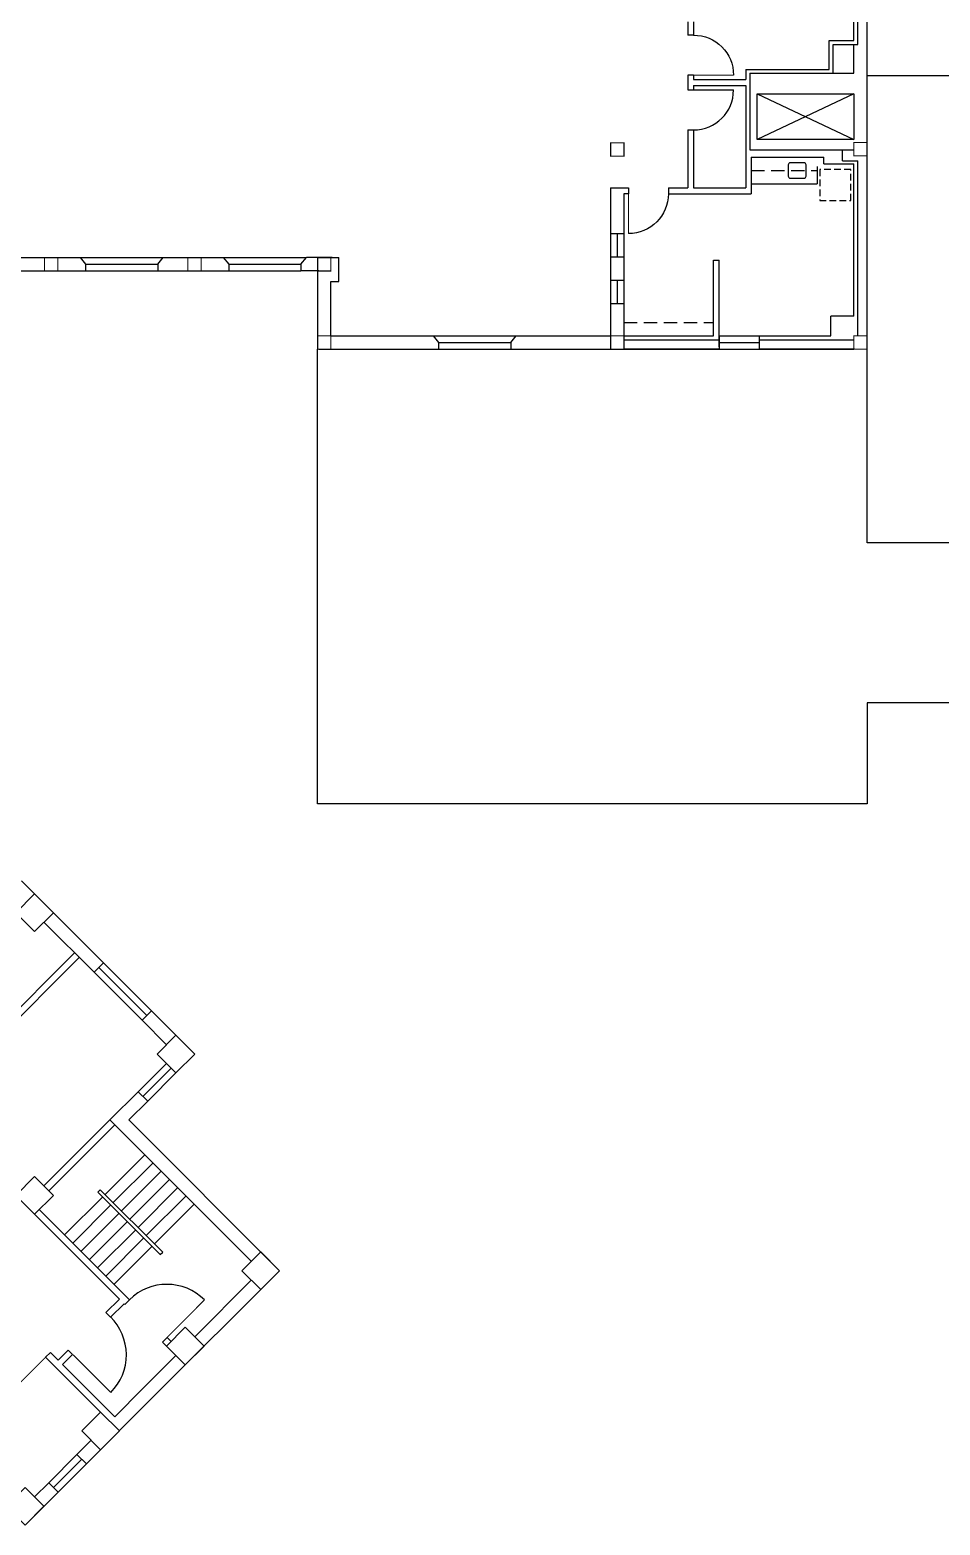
# Model space of a CAD drawing. Header units: inches. Extents: x -3235 to 3296, y 161 to 2924.
# Drawn here: x -724 to 96, y 188 to 1535 of the extents above; entities that cross this region are included whole.
import ezdxf

# ---------------------------------------------------------------- set-up
doc = ezdxf.new("R2010")
doc.units = ezdxf.units.IN
doc.header["$LTSCALE"] = 96
doc.header["$MEASUREMENT"] = 0
doc.linetypes.add('DASHED8', pattern=[0.09375, 0.0625, -0.03125])
doc.linetypes.add('HIDDEN2', pattern=[0.1875, 0.125, -0.0625])
doc.layers.get('0').update_dxf_attribs({"linetype": 'CONTINUOUS'})
for name, color, linetype in [('A-COLS', 5, 'CONTINUOUS'), ('A-DOOR', 2, 'CONTINUOUS'), ('A-EQPM', 1, 'DASHED8'), ('A-FLOR-CASE', 3, 'CONTINUOUS'), ('A-FLOR-CASE-UPPR', 3, 'HIDDEN2'), ('A-FLOR-PFIX', 2, 'CONTINUOUS'), ('A-FLOR-STRS', 2, 'CONTINUOUS'), ('A-GLAZ', 2, 'CONTINUOUS'), ('A-GLAZ-SILL', 1, 'CONTINUOUS'), ('A-ROOF-LEVL-FINE', 1, 'CONTINUOUS'), ('A-WALL-FULL', 6, 'CONTINUOUS')]:
    doc.layers.add(name, color=color, linetype=linetype)

# ---------------------------------------------------------------- blocks, each defined once
blk = doc.blocks.new('DOOR-N-3-0')
at = {"const_width": 1}
blk.add_lwpolyline([(0, 0), (0, -36)], dxfattribs=at)
blk.add_arc((0, 0), 36, 180, 270)

msp = doc.modelspace()

# ---------------------------------------------------------------- linework, layer by layer
at = {"layer": 'A-COLS', "const_width": 1}
for points in [[(-188.5, 1420.9), (-188.5, 1432.9), (-200.5, 1432.9), (-200.5, 1420.9)], [(30.5, 1421.1), (30.5, 1433.1), (18.5, 1433.1), (18.5, 1421.1)], [(-698.5, 1317.5), (-698.5, 1329.5), (-710.5, 1329.5), (-710.5, 1317.5)], [(-569.5, 1317.5), (-569.5, 1329.5), (-581.5, 1329.5), (-581.5, 1317.5)], [(-452.5, 1317.5), (-452.5, 1329.5), (-464.5, 1329.5), (-464.5, 1317.5)], [(-452.5, 1247), (-452.5, 1259), (-464.5, 1259), (-464.5, 1247)], [(-188.5, 1247), (-188.5, 1259), (-200.5, 1259), (-200.5, 1247)], [(30.5, 1247), (30.5, 1259), (18.5, 1259), (18.5, 1247)]]:
    msp.add_lwpolyline(points, close=True, dxfattribs=at)
at = {"layer": 'A-COLS'}
for points in [[(-736.4, 739.4), (-719.5, 722.5), (-702.5, 739.4), (-719.5, 756.4)], [(-609.1, 612.1), (-592.2, 595.2), (-575.2, 612.1), (-592.2, 629.1)], [(-736.4, 484.9), (-719.5, 467.9), (-702.5, 484.9), (-719.5, 501.8)], [(-532.8, 417), (-515.8, 400), (-498.8, 417), (-515.8, 434)], [(-600.7, 349.1), (-583.7, 332.1), (-566.7, 349.1), (-583.7, 366.1)], [(-660.1, 289.7), (-643.1, 272.7), (-660.1, 255.8), (-677, 272.7)], [(-727.9, 221.8), (-711, 204.9), (-727.9, 187.9), (-744.9, 204.9)]]:
    msp.add_lwpolyline(points, close=True, dxfattribs=at)
at = {"layer": 'A-DOOR', "const_width": 1}
for points in [[(-600.3, 356.7), (-566.4, 390.7)], [(-709.2, 339.4), (-743.2, 305.4)], [(-684.8, 341.3), (-650.9, 307.4)]]:
    msp.add_lwpolyline(points, dxfattribs=at)
at = {"layer": 'A-DOOR'}
for centre, start, end in [((-600.3, 356.7), 45, 134.5677), ((-684.8, 341.3), 315, 45.4323)]:
    msp.add_arc(centre, 48, start, end, dxfattribs=at)
at = {"layer": 'A-EQPM'}
msp.add_lwpolyline([(-12.2, 1380.9), (15.8, 1380.9), (15.8, 1408.9), (-12.2, 1408.9)], close=True, dxfattribs=at)
at = {"layer": 'A-FLOR-CASE'}
for p in [(-14.5, 1411.6), (-74, 1396)]:
    msp.add_line(p, (-14.5, 1396), dxfattribs=at)
at = {"layer": 'A-FLOR-CASE-UPPR'}
for p, q in [((-74, 1408), (-14.5, 1408)), ((-188.5, 1271), (-107.7, 1271))]:
    msp.add_line(p, q, dxfattribs=at)
at = {"layer": 'A-FLOR-PFIX'}
msp.add_lwpolyline([(-40.5, 1413), (-40.5, 1403, 0.414214), (-38.5, 1401), (-26.5, 1401, 0.414214), (-24.5, 1403), (-24.5, 1413, 0.414214), (-26.5, 1415), (-38.5, 1415, 0.414214)], format="xyb", close=True, dxfattribs=at)
at = {"layer": 'A-FLOR-STRS'}
for p, q in [((-656, 485.7), (-620.3, 521.5)), ((-648.6, 478.3), (-612.9, 514)), ((-641.2, 470.9), (-605.4, 506.6)), ((-633.7, 463.5), (-598, 499.2)), ((-662.4, 487.9), (-660.3, 490)), ((-662.4, 487.9), (-606.2, 431.6)), ((-660.3, 490), (-604, 433.8)), ((-626.3, 456), (-590.6, 491.8)), ((-658.1, 483.6), (-692.4, 449.3)), ((-650.7, 476.2), (-685, 441.9)), ((-618.9, 448.6), (-583.2, 484.3)), ((-611.5, 441.2), (-575.7, 476.9)), ((-643.3, 468.8), (-677.6, 434.5)), ((-635.9, 461.3), (-670.1, 427.1)), ((-628.4, 453.9), (-662.7, 419.6)), ((-621, 446.5), (-655.3, 412.2)), ((-613.6, 439.1), (-647.9, 404.8)), ((-606.2, 431.6), (-604, 433.8))]:
    msp.add_line(p, q, dxfattribs=at)
at = {"layer": 'A-GLAZ'}
for p, q in [((-194.5, 1351.1), (-194.5, 1330.1)), ((-673.5, 1323.5), (-608.5, 1323.5)), ((-544.5, 1323.5), (-479.5, 1323.5)), ((-194.5, 1309.1), (-194.5, 1288.1)), ((-355.5, 1253), (-290.5, 1253)), ((-102.7, 1253), (-66.7, 1253)), ((-661.5, 690), (-618.5, 646.9)), ((-596.4, 599.4), (-621.9, 574)), ((-677, 247.3), (-702.5, 221.8))]:
    msp.add_line(p, q, dxfattribs=at)
at = {"layer": 'A-GLAZ-SILL'}
for p, q in [((-200.5, 1351.1), (-200.5, 1330.1)), ((-188.5, 1351.1), (-188.5, 1330.1)), ((-678.5, 1329.5), (-603.5, 1329.5)), ((-549.5, 1329.5), (-474.5, 1329.5)), ((-673.5, 1317.5), (-608.5, 1317.5)), ((-544.5, 1317.5), (-479.5, 1317.5)), ((-200.5, 1309.1), (-200.5, 1288.1)), ((-188.5, 1309.1), (-188.5, 1288.1)), ((-360.5, 1259), (-285.5, 1259)), ((-102.7, 1259), (-66.7, 1259)), ((-355.5, 1247), (-290.5, 1247)), ((-102.7, 1247), (-66.7, 1247)), ((-657.3, 694.2), (-614.2, 651.2)), ((-665.8, 685.8), (-622.7, 642.7)), ((-600.7, 603.7), (-626.1, 578.2)), ((-592.2, 595.2), (-617.6, 569.7)), ((-681.3, 251.5), (-706.7, 226.1)), ((-672.8, 243), (-698.2, 217.6))]:
    msp.add_line(p, q, dxfattribs=at)
at = {"layer": 'A-ROOF-LEVL-FINE'}
for p, q in [((30.5, 1493.5), (268.5, 1493.5)), ((-464.5, 837.5), (-464.5, 1247)), ((30.5, 1072.5), (30.5, 1247)), ((268.5, 1072.5), (30.5, 1072.5)), ((268.5, 928.5), (30.5, 928.5)), ((30.5, 928.5), (30.5, 837.5)), ((30.5, 837.5), (-464.5, 837.5))]:
    msp.add_line(p, q, dxfattribs=at)
at = {"layer": 'A-WALL-FULL'}
for p, q in [((-131, 1541.9), (-131, 1529.9)), ((-125.8, 1541.9), (-125.8, 1529.9)), ((18.5, 1525.1), (18.5, 1541.5)), ((22.1, 1521.5), (22.1, 1541.5)), ((30.5, 1247.8), (30.5, 1541.5)), ((-125.8, 1529.9), (-131, 1529.9)), ((-3.5, 1499.1), (-3.5, 1525.1)), ((-3.5, 1525.1), (18.5, 1525.1)), ((0.1, 1495.5), (0.1, 1521.5)), ((0.1, 1521.5), (22.1, 1521.5)), ((18.5, 1495.5), (18.5, 1521.5)), ((-78.8, 1499.1), (-78.8, 1489.8)), ((-78.8, 1499.1), (-3.5, 1499.1)), ((-75.1, 1495.5), (18.5, 1495.5)), ((-75.1, 1495.5), (-75.1, 1426.7)), ((-131, 1493.9), (-131, 1480.5)), ((-125.8, 1493.9), (-131, 1493.9)), ((-125.8, 1493.9), (-125.8, 1489.8)), ((-125.8, 1489.8), (-78.8, 1489.8)), ((-125.8, 1484.5), (-125.8, 1480.5)), ((-125.8, 1484.5), (-78.8, 1484.5)), ((-78.8, 1484.5), (-78.8, 1392.4)), ((-131, 1480.5), (-125.8, 1480.5)), ((18.5, 1477), (-68.6, 1436)), ((-68.6, 1477), (18.5, 1436)), ((-131, 1444.5), (-131, 1392.4)), ((-131, 1444.5), (-125.8, 1444.5)), ((-125.8, 1444.5), (-125.8, 1392.4)), ((-75.1, 1426.7), (18.5, 1426.7)), ((-74, 1420), (-8.5, 1420)), ((-74, 1420), (-74, 1387.1)), ((-8.5, 1414.1), (-8.5, 1420)), ((-8.5, 1414.1), (18.5, 1414.1)), ((8.5, 1416.7), (8.5, 1426.7)), ((8.5, 1416.7), (22.1, 1416.7)), ((18.5, 1276.8), (18.5, 1414.1)), ((22.1, 1259), (22.1, 1416.7)), ((-200.5, 1392.4), (-200.5, 1351.1)), ((-200.5, 1392.4), (-184.5, 1392.4)), ((-188.5, 1387.1), (-188.5, 1351.1)), ((-184.5, 1387.1), (-188.5, 1387.1)), ((-184.5, 1392.4), (-184.5, 1387.1)), ((-148.5, 1392.4), (-131, 1392.4)), ((-148.5, 1392.4), (-148.5, 1387.1)), ((-148.5, 1387.1), (-74, 1387.1)), ((-125.8, 1392.4), (-78.8, 1392.4)), ((-200.5, 1351.1), (-188.5, 1351.1)), ((-732.5, 1329.5), (-678.5, 1329.5)), ((-678.5, 1329.5), (-673.5, 1323.5)), ((-673.5, 1323.5), (-673.5, 1317.5)), ((-608.5, 1323.5), (-603.5, 1329.5)), ((-608.5, 1323.5), (-608.5, 1317.5)), ((-603.5, 1329.5), (-549.5, 1329.5)), ((-549.5, 1329.5), (-544.5, 1323.5)), ((-544.5, 1323.5), (-544.5, 1317.5)), ((-479.5, 1323.5), (-474.5, 1329.5)), ((-479.5, 1323.5), (-479.5, 1317.5)), ((-451.5, 1329.5), (-474.5, 1329.5)), ((-452.5, 1329.5), (-445.5, 1329.5)), ((-445.5, 1308), (-445.5, 1329.5)), ((-200.5, 1330.1), (-200.5, 1309.1)), ((-200.5, 1330.1), (-188.5, 1330.1)), ((-188.5, 1330.1), (-188.5, 1309.1)), ((-107.7, 1259), (-107.7, 1327.1)), ((-107.7, 1327.1), (-102.7, 1327.1)), ((-102.7, 1249.1), (-102.7, 1327.1)), ((-737.5, 1317.5), (-673.5, 1317.5)), ((-608.5, 1317.5), (-544.5, 1317.5)), ((-463.5, 1317.5), (-479.5, 1317.5)), ((-464.5, 1317.5), (-464.5, 1259)), ((-452.5, 1308), (-445.5, 1308)), ((-452.5, 1259), (-452.5, 1308)), ((-200.5, 1309.1), (-188.5, 1309.1)), ((-200.5, 1288.1), (-200.5, 1259)), ((-200.5, 1288.1), (-188.5, 1288.1)), ((-188.5, 1288.1), (-188.5, 1259)), ((-2.2, 1259), (-2.2, 1276.8)), ((18.5, 1276.8), (-2.2, 1276.8)), ((-452.5, 1259), (-360.5, 1259)), ((-360.5, 1259), (-355.5, 1253)), ((-355.5, 1253), (-355.5, 1247)), ((-290.5, 1253), (-285.5, 1259)), ((-290.5, 1253), (-290.5, 1247)), ((-285.5, 1259), (-200.5, 1259)), ((-188.5, 1259), (-107.7, 1259)), ((-188.5, 1255.4), (-102.7, 1255.4)), ((-102.7, 1259), (-102.7, 1255.4)), ((-102.7, 1255.4), (-102.7, 1247)), ((-66.7, 1259), (-2.2, 1259)), ((-66.7, 1259), (-66.7, 1255.4)), ((-66.7, 1255.4), (-66.7, 1247)), ((-66.7, 1255.4), (18.5, 1255.4)), ((-463.5, 1247), (-355.5, 1247)), ((-290.5, 1247), (-102.7, 1247)), ((-270.7, 1247), (-102.7, 1247)), ((-102.7, 1247), (-188.5, 1247)), ((19.2, 1247), (-66.7, 1247)), ((-66.7, 1247), (18.5, 1247)), ((-66.7, 1247), (18.5, 1247)), ((-731.4, 768.3), (-657.3, 694.2)), ((-711, 730.9), (-665.8, 685.8)), ((-814.9, 571.8), (-683.4, 703.4)), ((-810.7, 567.6), (-679.2, 699.1)), ((-614.2, 651.2), (-622.7, 642.7)), ((-614.2, 651.2), (-575.2, 612.1)), ((-622.7, 642.7), (-600.7, 620.6)), ((-575.2, 612.1), (-592.2, 595.2)), ((-592.2, 595.2), (-600.7, 603.7)), ((-626.1, 578.2), (-651.6, 552.8)), ((-617.6, 569.7), (-634.6, 552.8)), ((-617.6, 569.7), (-626.1, 578.2)), ((-651.6, 552.8), (-711, 493.4)), ((-651.6, 552.8), (-524.3, 425.5)), ((-634.6, 552.8), (-498.8, 417)), ((-647.3, 548.5), (-706.7, 489.1)), ((-706.7, 489.1), (-711, 493.4)), ((-634, 390.9), (-715.2, 472.1)), ((-643.1, 391.5), (-719.5, 467.9)), ((-498.8, 417), (-613.4, 302.4)), ((-524.3, 408.5), (-575.2, 357.6)), ((-643.1, 391.5), (-655.3, 379.3)), ((-638.2, 386.7), (-634, 390.9)), ((-655.3, 379.3), (-651.1, 375.1)), ((-638.8, 387.3), (-651.1, 375.1)), ((-638.2, 386.7), (-638.8, 387.3)), ((-604.3, 352.7), (-600, 357)), ((-600.7, 349.1), (-604.3, 352.7)), ((-600.7, 349.1), (-596.4, 353.3)), ((-596.4, 353.3), (-600, 357)), ((-709.5, 339.1), (-705.2, 343.4)), ((-651.6, 281.2), (-709.5, 339.1)), ((-698.3, 336.5), (-705.2, 343.4)), ((-689.3, 345.5), (-698.3, 336.5)), ((-694.3, 332.4), (-685.2, 341.4)), ((-689.3, 345.5), (-685.2, 341.4)), ((-592.2, 340.6), (-621.9, 310.9)), ((-647.3, 285.5), (-694.3, 332.4)), ((-647.3, 285.5), (-621.9, 310.9)), ((-672.8, 243), (-613.4, 302.4)), ((-681.3, 251.5), (-668.5, 264.3)), ((-681.3, 251.5), (-672.8, 243)), ((-727.9, 187.9), (-698.2, 217.6)), ((-719.5, 213.3), (-706.7, 226.1)), ((-706.7, 226.1), (-698.2, 217.6))]:
    msp.add_line(p, q, dxfattribs=at)
msp.add_lwpolyline([(-68.6, 1436), (-68.6, 1477), (18.5, 1477), (18.5, 1436)], close=True, dxfattribs=at)
msp.add_lwpolyline([(-657.3, 694.2), (-665.8, 685.8)], dxfattribs=at)

# ---------------------------------------------------------------- block references
at = {"layer": 'A-DOOR', "xscale": -1, "rotation": 90}
msp.add_blockref('DOOR-N-3-0', (-125.8, 1493.9), dxfattribs=at)
at = {"layer": 'A-DOOR', "rotation": 90}
msp.add_blockref('DOOR-N-3-0', (-125.8, 1480.5), dxfattribs=at)
at = {"layer": 'A-DOOR', "xscale": -1}
msp.add_blockref('DOOR-N-3-0', (-184.5, 1387.1), dxfattribs=at)

doc.saveas('drawing.dxf')
